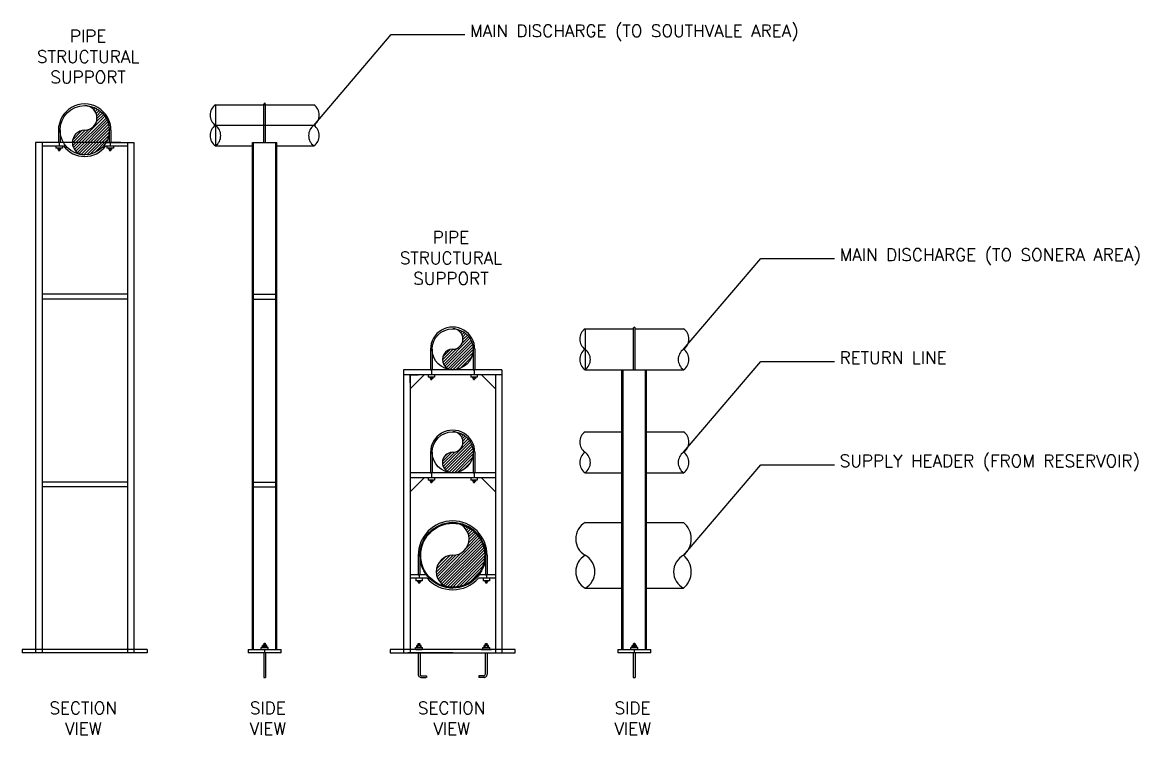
# Model space of a CAD drawing. Header units: inches. Extents: x 71784 to 88028, y -28237 to -21373.
# Drawn here: x 81226 to 88028, y -28006 to -23664 of the extents above; entities that cross this region are included whole.
import ezdxf

# ---------------------------------------------------------------- set-up
doc = ezdxf.new("R2010")
doc.units = ezdxf.units.IN
doc.header["$MEASUREMENT"] = 0
doc.linetypes.add('CENTERX2', pattern=[4, 2.5, -0.5, 0.5, -0.5])
doc.layers.add('FENCE', color=1, linetype='Continuous')
doc.layers.add('M-X-BKGD', color=8, linetype='Continuous')
doc.styles.add('SIMS', font='simplex.shx')
doc.styles.get("Standard").update_dxf_attribs({"font": 'arial.ttf'})
doc.dimstyles.get("Standard").update_dxf_attribs({"dimtxt": 0.18, "dimasz": 0.18, "dimexe": 0.18, "dimexo": 0.0625, "dimgap": 0.09, "dimtad": 0, "dimtih": 1, "dimtoh": 1, "dimdec": 4, "dimzin": 0, "dimdsep": 46, "dimtxsty": 'Standard', "dimcen": 0.09, "dimadec": 0, "dimazin": 0, "dimtfac": 1, "dimtdec": 4, "dimtofl": 0, "dimtmove": 0, "dimatfit": 3, "dimfxl": 1, "dimtolj": 1, "dimtzin": 0, "dimarcsym": 0})

msp = doc.modelspace()

# ---------------------------------------------------------------- hatches: boundary and pattern name
at = {"layer": 'M-X-BKGD'}
h = msp.add_hatch(dxfattribs=at)
h.set_pattern_fill('ANSI31', color=256, scale=100)
h.set_pattern_definition([(45, (-16580.639, -32071.788), (-8.8388348, 8.8388348), [])])
h.paths.add_polyline_path([(81605.8, -24321.7, 1), (81605.8, -24171.7, -0.767327), (81680.8, -24451.6, -0.131653), (81605.8, -24471.7, -1)])
h = msp.add_hatch(dxfattribs=at)
h.set_pattern_fill('ANSI31', color=256, scale=100)
h.set_pattern_definition([(45, (-16944.99, -32071.82), (-8.8388348, 8.8388348), [])])
h.paths.add_polyline_path([(84043.3, -26912.7, 0.350006), (83891.7, -26722.6, -0.797722), (83848.3, -26912.7, 0.797755), (83805, -27102.8, 0.481449)])
h.paths.add_polyline_path([(83848.3, -26284.8, 1), (83848.3, -26409.8, 0.414214), (83973.3, -26284.8, 0.414214), (83848.3, -26159.8, -1)])
h.paths.add_polyline_path([(83973.2, -25656.9, 0.414214), (83848.2, -25531.9, -1), (83848.2, -25656.9, 1), (83848.2, -25781.9, 0.414214)])

# ---------------------------------------------------------------- linework, layer by layer
for p, q in [((82402.5, -24166.8), (83002.5, -24166.8)), ((82402.5, -24166.8), (82402.5, -24416.8)), ((82697.5, -24396.7), (82697.5, -24161.8)), ((82707.5, -24396.7), (82707.5, -24161.8)), ((81445.8, -24321.7), (81445.8, -24396.7)), ((81455.8, -24321.7), (81455.8, -24396.7)), ((81755.8, -24321.7), (81755.8, -24396.7)), ((81765.8, -24321.7), (81765.8, -24396.7)), ((83002.5, -24291.8), (82402.5, -24291.8)), ((81305.7, -24396.7), (81305.8, -27506.8)), ((81475.9, -24396.7), (81305.7, -24396.7)), ((81825.7, -24396.7), (81305.7, -24396.7)), ((81345.7, -24396.7), (81345.8, -27506.8)), ((81345.7, -24416.8), (81477.1, -24416.8)), ((81430.8, -24416.8), (81430.8, -24431.6)), ((81430.8, -24416.8), (81470.8, -24416.8)), ((81455.8, -24396.7), (81445.8, -24396.7)), ((81450.8, -24396.7), (81450.8, -24416.8)), ((81470.8, -24416.8), (81470.8, -24431.6)), ((81734.5, -24416.8), (81865.7, -24416.7)), ((81735.7, -24396.7), (81905.7, -24396.7)), ((81740.8, -24416.8), (81780.8, -24416.7)), ((81740.8, -24416.8), (81740.8, -24431.6)), ((81755.8, -24396.7), (81765.8, -24396.7)), ((81760.8, -24396.7), (81760.8, -24416.8)), ((81780.8, -24416.7), (81780.8, -24431.6)), ((81865.7, -24396.7), (81865.8, -27506.8)), ((81905.7, -24396.7), (81905.8, -27506.8)), ((82402.5, -24416.8), (82627.5, -24416.8)), ((82627.5, -27486.8), (82627.5, -24396.7)), ((82627.5, -24396.7), (82777.5, -24396.7)), ((82635, -27486.8), (82635, -24396.7)), ((82635, -24446.8), (82635, -24416.8)), ((82770, -27486.8), (82770, -24396.7)), ((82770, -24446.8), (82770, -24416.8)), ((82777.5, -27486.8), (82777.5, -24396.7)), ((82777.5, -24416.8), (83002.5, -24416.8)), ((81470.8, -24431.6), (81430.8, -24431.6)), ((81443, -24433.7), (81443, -24438.8)), ((81444.8, -24439.6), (81457, -24439.6)), ((81446.7, -24438.8), (81446.7, -24433.7)), ((81446.7, -24440.4), (81447.3, -24439.9)), ((81446.7, -24440.4), (81447.3, -24440.8)), ((81446.7, -24441.3), (81447.3, -24440.8)), ((81446.7, -24441.3), (81447.3, -24441.8)), ((81446.7, -24442.2), (81447.3, -24441.8)), ((81446.7, -24442.2), (81447.3, -24442.7)), ((81446.7, -24443.2), (81447.3, -24442.7)), ((81446.7, -24443.2), (81447.3, -24443.7)), ((81446.7, -24444.1), (81447.3, -24443.7)), ((81446.7, -24444.1), (81447.3, -24444.6)), ((81446.7, -24445.1), (81447.3, -24444.6)), ((81446.7, -24445.1), (81447.3, -24445.5)), ((81446.9, -24439.6), (81447.3, -24439.9)), ((81447.3, -24439.9), (81454.2, -24440.2)), ((81447.3, -24440.8), (81454.2, -24441.1)), ((81447.3, -24441.8), (81454.2, -24442.1)), ((81447.3, -24442.7), (81454.2, -24443)), ((81447.3, -24443.7), (81454.2, -24443.9)), ((81447.3, -24444.6), (81454.2, -24444.8)), ((81447.3, -24445.5), (81454.5, -24445.5)), ((81447.3, -24445.5), (81449, -24446.5)), ((81453.3, -24446.5), (81449, -24446.5)), ((81454.8, -24445.3), (81453.3, -24446.5)), ((81454.8, -24439.7), (81454.2, -24440.2)), ((81454.8, -24440.7), (81454.2, -24440.2)), ((81454.8, -24440.7), (81454.2, -24441.1)), ((81454.8, -24441.6), (81454.2, -24441.1)), ((81454.8, -24441.6), (81454.2, -24442.1)), ((81454.8, -24442.5), (81454.2, -24442.1)), ((81454.8, -24442.5), (81454.2, -24443)), ((81454.8, -24443.4), (81454.2, -24443)), ((81454.8, -24443.4), (81454.2, -24443.9)), ((81454.8, -24444.4), (81454.2, -24443.9)), ((81454.8, -24444.4), (81454.2, -24444.8)), ((81454.8, -24445.3), (81454.2, -24444.8)), ((81454.8, -24439.7), (81454.6, -24439.6)), ((81455.2, -24433.7), (81455.2, -24438.8)), ((81458.9, -24433.7), (81458.9, -24438.8)), ((81780.8, -24431.6), (81740.8, -24431.6)), ((81753, -24433.6), (81753, -24438.8)), ((81754.7, -24439.6), (81767, -24439.6)), ((81756.7, -24438.8), (81756.7, -24433.6)), ((81756.7, -24440.4), (81757.3, -24439.9)), ((81756.7, -24440.4), (81757.3, -24440.8)), ((81756.7, -24441.3), (81757.3, -24440.8)), ((81756.7, -24441.3), (81757.3, -24441.8)), ((81756.7, -24442.2), (81757.3, -24441.8)), ((81756.7, -24442.2), (81757.3, -24442.7)), ((81756.7, -24443.2), (81757.3, -24442.7)), ((81756.7, -24443.2), (81757.3, -24443.7)), ((81756.7, -24444.1), (81757.3, -24443.7)), ((81756.7, -24444.1), (81757.3, -24444.6)), ((81756.7, -24445.1), (81757.3, -24444.6)), ((81756.7, -24445.1), (81757.3, -24445.5)), ((81756.9, -24439.6), (81757.3, -24439.9)), ((81757.3, -24439.9), (81764.2, -24440.2)), ((81757.3, -24440.8), (81764.2, -24441.1)), ((81757.3, -24441.8), (81764.2, -24442)), ((81757.3, -24442.7), (81764.2, -24443)), ((81757.3, -24443.7), (81764.2, -24443.9)), ((81757.3, -24444.6), (81764.2, -24444.8)), ((81757.3, -24445.5), (81764.5, -24445.5)), ((81757.3, -24445.5), (81759, -24446.5)), ((81763.3, -24446.5), (81759, -24446.5)), ((81764.8, -24445.3), (81763.3, -24446.5)), ((81764.8, -24439.7), (81764.2, -24440.2)), ((81764.8, -24440.6), (81764.2, -24440.2)), ((81764.8, -24440.6), (81764.2, -24441.1)), ((81764.8, -24441.6), (81764.2, -24441.1)), ((81764.8, -24441.6), (81764.2, -24442)), ((81764.8, -24442.5), (81764.2, -24442)), ((81764.8, -24442.5), (81764.2, -24443)), ((81764.8, -24443.4), (81764.2, -24443)), ((81764.8, -24443.4), (81764.2, -24443.9)), ((81764.8, -24444.4), (81764.2, -24443.9)), ((81764.8, -24444.4), (81764.2, -24444.8)), ((81764.8, -24445.3), (81764.2, -24444.8)), ((81764.8, -24439.7), (81764.6, -24439.6)), ((81765.2, -24433.6), (81765.2, -24438.8)), ((81768.9, -24433.6), (81768.9, -24438.8)), ((81865.7, -25321.8), (81345.7, -25321.8)), ((81865.7, -25351.8), (81345.7, -25351.8)), ((82635, -25321.8), (82770, -25321.8)), ((82635, -25351.8), (82770, -25351.8)), ((84655, -25531.9), (84950, -25531.9)), ((84655, -25531.9), (84655, -25781.9)), ((84950, -25781.9), (84950, -25526.9)), ((84960, -25781.9), (84960, -25526.9)), ((84960, -25531.9), (85255, -25531.9)), ((83713.2, -25656.9), (83713.3, -25781.9)), ((83723.2, -25656.9), (83723.3, -25781.9)), ((83973.2, -25656.9), (83973.3, -25781.9)), ((83983.2, -25656.9), (83983.3, -25781.9)), ((83548.3, -25781.9), (83548.3, -27506.8)), ((84148.3, -25781.9), (83548.3, -25781.9)), ((84148.3, -25811.9), (83548.3, -25811.9)), ((83588.3, -25811.9), (83588.3, -27506.8)), ((83588.3, -25811.9), (83588.3, -25861.9)), ((83588.3, -25861.9), (83588.3, -25811.9)), ((83588.3, -25811.9), (83638.3, -25811.9)), ((83673.6, -25811.9), (83588.3, -25897.2)), ((83698.3, -25811.9), (83698.3, -25826.7)), ((83738.2, -25826.8), (83698.3, -25826.7)), ((83710.4, -25828.8), (83710.4, -25834)), ((83712.2, -25834.7), (83724.5, -25834.7)), ((83713.3, -25781.9), (83723.3, -25781.9)), ((83714.1, -25834), (83714.1, -25828.8)), ((83714.1, -25835.5), (83714.7, -25835)), ((83714.1, -25835.5), (83714.7, -25836)), ((83714.1, -25836.4), (83714.7, -25836)), ((83714.1, -25836.4), (83714.7, -25836.9)), ((83714.1, -25837.4), (83714.7, -25836.9)), ((83714.1, -25837.4), (83714.7, -25837.8)), ((83714.1, -25838.3), (83714.7, -25837.8)), ((83714.1, -25838.3), (83714.7, -25838.8)), ((83714.1, -25839.3), (83714.7, -25838.8)), ((83714.1, -25839.3), (83714.7, -25839.7)), ((83714.1, -25840.2), (83714.7, -25839.7)), ((83714.1, -25840.2), (83714.7, -25840.6)), ((83714.3, -25834.7), (83714.7, -25835)), ((83714.7, -25835), (83721.6, -25835.3)), ((83714.7, -25836), (83721.6, -25836.2)), ((83714.7, -25836.9), (83721.6, -25837.2)), ((83714.7, -25837.8), (83721.6, -25838.1)), ((83714.7, -25838.8), (83721.6, -25839)), ((83714.7, -25839.7), (83721.6, -25840)), ((83714.7, -25840.6), (83721.9, -25840.6)), ((83714.7, -25840.6), (83716.4, -25841.6)), ((83720.7, -25841.6), (83716.4, -25841.6)), ((83718.3, -25781.9), (83718.3, -25811.9)), ((83722.2, -25840.4), (83720.7, -25841.6)), ((83722.2, -25834.9), (83721.6, -25835.3)), ((83722.2, -25835.8), (83721.6, -25835.3)), ((83722.2, -25835.8), (83721.6, -25836.2)), ((83722.2, -25836.7), (83721.6, -25836.2)), ((83722.2, -25836.7), (83721.6, -25837.2)), ((83722.2, -25837.6), (83721.6, -25837.2)), ((83722.2, -25837.6), (83721.6, -25838.1)), ((83722.2, -25838.6), (83721.6, -25838.1)), ((83722.2, -25838.6), (83721.6, -25839)), ((83722.2, -25839.5), (83721.6, -25839)), ((83722.2, -25839.5), (83721.6, -25840)), ((83722.2, -25840.4), (83721.6, -25840)), ((83722.2, -25834.9), (83722.1, -25834.7)), ((83722.6, -25828.8), (83722.6, -25834)), ((83726.3, -25828.8), (83726.3, -25834)), ((83738.2, -25811.9), (83738.2, -25826.8)), ((83958.3, -25811.9), (83958.3, -25826.7)), ((83998.2, -25826.8), (83958.3, -25826.7)), ((83970.4, -25828.8), (83970.4, -25834)), ((83972.2, -25834.7), (83984.5, -25834.7)), ((83973.3, -25781.9), (83983.3, -25781.9)), ((83974.1, -25834), (83974.1, -25828.8)), ((83974.1, -25835.5), (83974.7, -25835)), ((83974.1, -25835.5), (83974.7, -25836)), ((83974.1, -25836.4), (83974.7, -25836)), ((83974.1, -25836.4), (83974.7, -25836.9)), ((83974.1, -25837.3), (83974.7, -25836.9)), ((83974.1, -25837.3), (83974.7, -25837.8)), ((83974.1, -25838.3), (83974.7, -25837.8)), ((83974.1, -25838.3), (83974.7, -25838.8)), ((83974.1, -25839.3), (83974.7, -25838.8)), ((83974.1, -25839.2), (83974.7, -25839.7)), ((83974.1, -25840.2), (83974.7, -25839.7)), ((83974.1, -25840.2), (83974.7, -25840.6)), ((83974.3, -25834.7), (83974.7, -25835)), ((83974.7, -25835), (83981.6, -25835.3)), ((83974.7, -25836), (83981.6, -25836.2)), ((83974.7, -25836.9), (83981.6, -25837.2)), ((83974.7, -25837.8), (83981.6, -25838.1)), ((83974.7, -25838.8), (83981.6, -25839)), ((83974.7, -25839.7), (83981.6, -25839.9)), ((83974.7, -25840.6), (83981.9, -25840.6)), ((83974.7, -25840.6), (83976.4, -25841.6)), ((83980.7, -25841.6), (83976.4, -25841.6)), ((83978.3, -25781.9), (83978.3, -25811.9)), ((83982.2, -25840.4), (83980.7, -25841.6)), ((83982.2, -25834.8), (83981.6, -25835.3)), ((83982.2, -25835.8), (83981.6, -25835.3)), ((83982.2, -25835.8), (83981.6, -25836.2)), ((83982.2, -25836.7), (83981.6, -25836.2)), ((83982.2, -25836.7), (83981.6, -25837.2)), ((83982.2, -25837.6), (83981.6, -25837.2)), ((83982.2, -25837.6), (83981.6, -25838.1)), ((83982.2, -25838.6), (83981.6, -25838.1)), ((83982.2, -25838.6), (83981.6, -25839)), ((83982.2, -25839.5), (83981.6, -25839)), ((83982.2, -25839.5), (83981.6, -25839.9)), ((83982.2, -25840.4), (83981.6, -25839.9)), ((83982.2, -25834.8), (83982.1, -25834.7)), ((83982.6, -25828.8), (83982.6, -25834)), ((83986.3, -25828.8), (83986.3, -25834)), ((83998.2, -25811.9), (83998.2, -25826.8)), ((84108.3, -25897.2), (84022.9, -25811.9)), ((84108.3, -25811.9), (84058.3, -25811.9)), ((84108.3, -25811.9), (84108.3, -27506.8)), ((84108.3, -25811.9), (84108.3, -25861.9)), ((84148.3, -25781.9), (84148.3, -27506.8)), ((84655, -25781.9), (85255, -25781.9)), ((84880, -25781.9), (85030, -25781.9)), ((84880, -27486.8), (84880, -25781.9)), ((84887.5, -27486.8), (84887.5, -25781.9)), ((84887.5, -25781.9), (85022.5, -25781.9)), ((85022.5, -27486.8), (85022.5, -25781.9)), ((85030, -27486.8), (85030, -25781.9)), ((84655, -26159.8), (84880, -26159.8)), ((85030, -26159.8), (85255, -26159.8)), ((83713.3, -26284.8), (83713.3, -26409.8)), ((83723.3, -26284.8), (83723.3, -26409.8)), ((83973.3, -26284.8), (83973.3, -26409.8)), ((83983.3, -26284.8), (83983.3, -26409.8)), ((84108.3, -26409.8), (83588.3, -26409.8)), ((84108.3, -26439.8), (83588.3, -26439.8)), ((83673.6, -26439.8), (83588.3, -26525.1)), ((83698.3, -26439.8), (83698.3, -26454.6)), ((83738.2, -26454.7), (83698.3, -26454.6)), ((83710.5, -26456.7), (83710.5, -26461.9)), ((83713.3, -26409.8), (83723.3, -26409.8)), ((83714.2, -26461.9), (83714.2, -26456.7)), ((83718.3, -26409.8), (83718.3, -26439.8)), ((83722.6, -26456.7), (83722.6, -26461.9)), ((83726.4, -26456.7), (83726.4, -26461.9)), ((83738.3, -26439.8), (83738.2, -26454.7)), ((83958.3, -26439.8), (83958.3, -26454.6)), ((83998.2, -26454.6), (83958.3, -26454.6)), ((83970.4, -26456.7), (83970.4, -26461.9)), ((83973.3, -26409.8), (83983.3, -26409.8)), ((83974.2, -26461.9), (83974.2, -26456.7)), ((83978.3, -26409.8), (83978.3, -26439.8)), ((83982.6, -26456.7), (83982.6, -26461.9)), ((83986.3, -26456.7), (83986.3, -26461.9)), ((83998.3, -26439.8), (83998.2, -26454.6)), ((84108.3, -26525.1), (84022.9, -26439.8)), ((84655, -26409.8), (84880, -26409.8)), ((85030, -26409.8), (85255, -26409.8)), ((81865.8, -26466.3), (81345.8, -26466.3)), ((81865.8, -26496.3), (81345.8, -26496.3)), ((82635, -26466.3), (82770, -26466.3)), ((82635, -26496.3), (82770, -26496.3)), ((83712.2, -26462.6), (83724.5, -26462.6)), ((83714.1, -26466.2), (83714.8, -26465.7)), ((83714.1, -26466.2), (83714.8, -26466.7)), ((83714.2, -26463.4), (83714.8, -26462.9)), ((83714.2, -26463.4), (83714.8, -26463.9)), ((83714.2, -26464.3), (83714.8, -26463.9)), ((83714.2, -26464.3), (83714.8, -26464.8)), ((83714.2, -26465.3), (83714.8, -26464.8)), ((83714.2, -26465.3), (83714.8, -26465.7)), ((83714.2, -26467.2), (83714.8, -26466.7)), ((83714.2, -26467.2), (83714.8, -26467.6)), ((83714.2, -26468.1), (83714.8, -26467.6)), ((83714.2, -26468.1), (83714.8, -26468.5)), ((83714.4, -26462.6), (83714.8, -26462.9)), ((83714.8, -26462.9), (83721.7, -26463.2)), ((83714.8, -26463.9), (83721.7, -26464.1)), ((83714.8, -26464.8), (83721.7, -26465.1)), ((83714.8, -26465.7), (83721.7, -26466)), ((83714.8, -26466.7), (83721.7, -26466.9)), ((83714.8, -26467.6), (83721.7, -26467.8)), ((83714.8, -26468.5), (83722, -26468.5)), ((83714.8, -26468.5), (83716.4, -26469.5)), ((83720.7, -26469.5), (83716.4, -26469.5)), ((83722.3, -26468.3), (83720.7, -26469.5)), ((83722.3, -26462.8), (83721.7, -26463.2)), ((83722.3, -26463.7), (83721.7, -26463.2)), ((83722.3, -26463.7), (83721.7, -26464.1)), ((83722.3, -26464.6), (83721.7, -26464.1)), ((83722.3, -26464.6), (83721.7, -26465.1)), ((83722.3, -26465.5), (83721.7, -26465.1)), ((83722.3, -26465.5), (83721.7, -26466)), ((83722.3, -26466.5), (83721.7, -26466)), ((83722.3, -26466.5), (83721.7, -26466.9)), ((83722.3, -26467.4), (83721.7, -26466.9)), ((83722.3, -26467.4), (83721.7, -26467.8)), ((83722.3, -26468.3), (83721.7, -26467.8)), ((83722.3, -26462.8), (83722.1, -26462.6)), ((83972.2, -26462.6), (83984.5, -26462.6)), ((83974.1, -26466.2), (83974.8, -26465.7)), ((83974.1, -26466.2), (83974.8, -26466.7)), ((83974.1, -26467.1), (83974.8, -26466.7)), ((83974.2, -26463.4), (83974.8, -26462.9)), ((83974.2, -26463.4), (83974.8, -26463.9)), ((83974.2, -26464.3), (83974.8, -26463.9)), ((83974.2, -26464.3), (83974.8, -26464.8)), ((83974.2, -26465.2), (83974.8, -26464.8)), ((83974.2, -26465.2), (83974.8, -26465.7)), ((83974.2, -26467.1), (83974.8, -26467.6)), ((83974.2, -26468.1), (83974.8, -26467.6)), ((83974.2, -26468.1), (83974.8, -26468.5)), ((83974.4, -26462.6), (83974.8, -26462.9)), ((83974.8, -26462.9), (83981.7, -26463.2)), ((83974.8, -26463.9), (83981.7, -26464.1)), ((83974.8, -26464.8), (83981.7, -26465.1)), ((83974.8, -26465.7), (83981.7, -26466)), ((83974.8, -26466.7), (83981.7, -26466.9)), ((83974.8, -26467.6), (83981.7, -26467.8)), ((83974.8, -26468.5), (83982, -26468.5)), ((83974.8, -26468.5), (83976.4, -26469.5)), ((83980.7, -26469.5), (83976.4, -26469.5)), ((83982.3, -26468.3), (83980.7, -26469.5)), ((83982.3, -26462.7), (83981.7, -26463.2)), ((83982.3, -26463.7), (83981.7, -26463.2)), ((83982.3, -26463.7), (83981.7, -26464.1)), ((83982.3, -26464.6), (83981.7, -26464.1)), ((83982.3, -26464.6), (83981.7, -26465.1)), ((83982.3, -26465.5), (83981.7, -26465.1)), ((83982.3, -26465.5), (83981.7, -26466)), ((83982.3, -26466.4), (83981.7, -26466)), ((83982.3, -26466.4), (83981.7, -26466.9)), ((83982.3, -26467.4), (83981.7, -26466.9)), ((83982.3, -26467.4), (83981.7, -26467.8)), ((83982.3, -26468.3), (83981.7, -26467.8)), ((83982.3, -26462.7), (83982.1, -26462.6)), ((84655, -26712.7), (84880, -26712.7)), ((85030, -26712.7), (85255, -26712.7)), ((83638.3, -26912.7), (83638.3, -27032.7)), ((83648.3, -26912.7), (83648.3, -27032.7)), ((84048.3, -26912.7), (84048.3, -27032.7)), ((84058.3, -26912.7), (84058.3, -27032.7)), ((83688.3, -27032.7), (83588.3, -27032.7)), ((83691.8, -27052.7), (83588.3, -27052.7)), ((83623.3, -27052.7), (83623.3, -27067.5)), ((83663.3, -27067.6), (83623.3, -27067.5)), ((83635.5, -27069.6), (83635.5, -27074.8)), ((83638.3, -27032.7), (83648.3, -27032.7)), ((83638.3, -27032.7), (83648.3, -27032.7)), ((83639.2, -27074.8), (83639.2, -27069.6)), ((83643.3, -27032.7), (83643.3, -27052.7)), ((83647.7, -27069.6), (83647.7, -27074.8)), ((83651.4, -27069.6), (83651.4, -27074.8)), ((83663.3, -27052.7), (83663.3, -27067.6)), ((84108.3, -27052.7), (84004.9, -27052.7)), ((84108.3, -27032.7), (84008.3, -27032.7)), ((84028.3, -27032.7), (84028.3, -27032.7)), ((84033.3, -27052.7), (84033.3, -27067.5)), ((84073.3, -27067.5), (84033.3, -27067.5)), ((84045.5, -27069.6), (84045.5, -27074.7)), ((84048.3, -27032.7), (84058.3, -27032.7)), ((84049.2, -27074.7), (84049.2, -27069.6)), ((84053.3, -27032.7), (84053.3, -27052.7)), ((84057.7, -27069.6), (84057.7, -27074.7)), ((84061.4, -27069.6), (84061.4, -27074.7)), ((84073.3, -27052.7), (84073.3, -27067.5)), ((83637.2, -27075.5), (83649.5, -27075.5)), ((83639.2, -27076.3), (83639.8, -27075.8)), ((83639.2, -27076.3), (83639.8, -27076.8)), ((83639.2, -27077.2), (83639.8, -27076.8)), ((83639.2, -27077.2), (83639.8, -27077.7)), ((83639.2, -27078.2), (83639.8, -27077.7)), ((83639.2, -27078.2), (83639.8, -27078.6)), ((83639.2, -27079.1), (83639.8, -27078.6)), ((83639.2, -27079.1), (83639.8, -27079.6)), ((83639.2, -27080.1), (83639.8, -27079.6)), ((83639.2, -27080.1), (83639.8, -27080.5)), ((83639.2, -27081), (83639.8, -27080.5)), ((83639.2, -27081), (83639.8, -27081.4)), ((83639.4, -27075.5), (83639.8, -27075.8)), ((83639.8, -27075.8), (83646.7, -27076.1)), ((83639.8, -27076.8), (83646.7, -27077)), ((83639.8, -27077.7), (83646.7, -27078)), ((83639.8, -27078.6), (83646.7, -27078.9)), ((83639.8, -27079.6), (83646.7, -27079.8)), ((83639.8, -27080.5), (83646.7, -27080.8)), ((83639.8, -27081.4), (83647, -27081.4)), ((83639.8, -27081.4), (83641.4, -27082.4)), ((83645.8, -27082.4), (83641.4, -27082.4)), ((83647.3, -27081.2), (83645.8, -27082.4)), ((83647.3, -27075.7), (83646.7, -27076.1)), ((83647.3, -27076.6), (83646.7, -27076.1)), ((83647.3, -27076.6), (83646.7, -27077)), ((83647.3, -27077.5), (83646.7, -27077)), ((83647.3, -27077.5), (83646.7, -27078)), ((83647.3, -27078.4), (83646.7, -27078)), ((83647.3, -27078.4), (83646.7, -27078.9)), ((83647.3, -27079.4), (83646.7, -27078.9)), ((83647.3, -27079.4), (83646.7, -27079.8)), ((83647.3, -27080.3), (83646.7, -27079.8)), ((83647.3, -27080.3), (83646.7, -27080.8)), ((83647.3, -27081.2), (83646.7, -27080.8)), ((83647.3, -27075.7), (83647.1, -27075.5)), ((84047.2, -27075.5), (84059.5, -27075.5)), ((84049.2, -27076.3), (84049.8, -27075.8)), ((84049.2, -27076.3), (84049.8, -27076.8)), ((84049.2, -27077.2), (84049.8, -27076.8)), ((84049.2, -27077.2), (84049.8, -27077.7)), ((84049.2, -27078.1), (84049.8, -27077.7)), ((84049.2, -27078.1), (84049.8, -27078.6)), ((84049.2, -27079.1), (84049.8, -27078.6)), ((84049.2, -27079.1), (84049.8, -27079.6)), ((84049.2, -27080), (84049.8, -27079.6)), ((84049.2, -27080), (84049.8, -27080.5)), ((84049.2, -27081), (84049.8, -27080.5)), ((84049.2, -27081), (84049.8, -27081.4)), ((84049.4, -27075.5), (84049.8, -27075.8)), ((84049.8, -27075.8), (84056.7, -27076.1)), ((84049.8, -27076.8), (84056.7, -27077)), ((84049.8, -27077.7), (84056.7, -27078)), ((84049.8, -27078.6), (84056.7, -27078.9)), ((84049.8, -27079.6), (84056.7, -27079.8)), ((84049.8, -27080.5), (84056.7, -27080.7)), ((84049.8, -27081.4), (84057, -27081.4)), ((84049.8, -27081.4), (84051.4, -27082.4)), ((84055.8, -27082.4), (84051.4, -27082.4)), ((84057.3, -27081.2), (84055.8, -27082.4)), ((84057.3, -27075.6), (84056.7, -27076.1)), ((84057.3, -27076.6), (84056.7, -27076.1)), ((84057.3, -27076.6), (84056.7, -27077)), ((84057.3, -27077.5), (84056.7, -27077)), ((84057.3, -27077.5), (84056.7, -27078)), ((84057.3, -27078.4), (84056.7, -27078)), ((84057.3, -27078.4), (84056.7, -27078.9)), ((84057.3, -27079.3), (84056.7, -27078.9)), ((84057.3, -27079.3), (84056.7, -27079.8)), ((84057.3, -27080.3), (84056.7, -27079.8)), ((84057.3, -27080.3), (84056.7, -27080.7)), ((84057.3, -27081.2), (84056.7, -27080.7)), ((84057.3, -27075.6), (84057.1, -27075.5)), ((84655, -27112.7), (84880, -27112.7)), ((85030, -27112.7), (85255, -27112.7)), ((82724.5, -27474.9), (82680.6, -27474.9)), ((82680.6, -27486.8), (82680.6, -27474.9)), ((82690, -27471.6), (82690, -27463.3)), ((82692.8, -27462.1), (82712.5, -27462.1)), ((82695.9, -27456.4), (82696.9, -27455.6)), ((82695.9, -27456.4), (82696.9, -27457.1)), ((82696, -27453.4), (82696.9, -27452.6)), ((82696, -27453.4), (82696.9, -27454.1)), ((82696, -27454.8), (82696.9, -27454.1)), ((82696, -27454.8), (82696.9, -27455.6)), ((82696, -27457.9), (82696.9, -27457.1)), ((82696, -27457.9), (82696.9, -27458.6)), ((82696, -27459.4), (82696.9, -27458.6)), ((82696, -27459.4), (82696.9, -27460.1)), ((82696, -27460.8), (82696.9, -27460.1)), ((82696, -27460.8), (82696.9, -27461.6)), ((82696, -27463.3), (82696, -27471.6)), ((82696.3, -27462.1), (82696.9, -27461.6)), ((82696.9, -27452.6), (82699.6, -27451.1)), ((82696.9, -27452.6), (82708.5, -27452.6)), ((82696.9, -27454.1), (82708, -27453.7)), ((82696.9, -27455.6), (82708, -27455.2)), ((82696.9, -27457.1), (82708, -27456.7)), ((82696.9, -27458.6), (82708, -27458.2)), ((82696.9, -27460.1), (82708, -27459.7)), ((82696.9, -27461.6), (82708, -27461.1)), ((82706.5, -27451.1), (82699.6, -27451.1)), ((82708.9, -27453), (82706.5, -27451.1)), ((82708.9, -27453), (82708, -27453.7)), ((82708.9, -27454.5), (82708, -27453.7)), ((82708.9, -27454.5), (82708, -27455.2)), ((82708.9, -27456), (82708, -27455.2)), ((82708.9, -27456), (82708, -27456.7)), ((82708.9, -27457.4), (82708, -27456.7)), ((82708.9, -27457.4), (82708, -27458.2)), ((82708.9, -27458.9), (82708, -27458.2)), ((82708.9, -27458.9), (82708, -27459.7)), ((82708.9, -27460.4), (82708, -27459.7)), ((82708.9, -27460.4), (82708, -27461.1)), ((82708.9, -27461.9), (82708, -27461.1)), ((82708.9, -27461.9), (82708.7, -27462.1)), ((82709.5, -27471.6), (82709.5, -27463.3)), ((82715.5, -27471.6), (82715.5, -27463.3)), ((82724.5, -27486.8), (82724.5, -27474.9)), ((83621.4, -27474.9), (83665.3, -27474.9)), ((83621.4, -27486.8), (83621.4, -27474.9)), ((83630.4, -27471.7), (83630.4, -27463.4)), ((83653, -27462.1), (83633.4, -27462.1)), ((83636.3, -27471.7), (83636.3, -27463.4)), ((83636.9, -27453), (83639.4, -27451.1)), ((83636.9, -27453), (83637.9, -27453.8)), ((83636.9, -27454.5), (83637.9, -27453.8)), ((83636.9, -27454.5), (83637.9, -27455.3)), ((83636.9, -27456), (83637.9, -27455.3)), ((83636.9, -27456), (83637.9, -27456.8)), ((83636.9, -27457.5), (83637.9, -27456.8)), ((83636.9, -27457.5), (83637.9, -27458.2)), ((83636.9, -27459), (83637.9, -27458.2)), ((83636.9, -27459), (83637.9, -27459.7)), ((83636.9, -27460.5), (83637.9, -27459.7)), ((83636.9, -27460.5), (83637.9, -27461.2)), ((83636.9, -27461.9), (83637.9, -27461.2)), ((83636.9, -27461.9), (83637.2, -27462.1)), ((83648.9, -27452.7), (83637.4, -27452.7)), ((83648.9, -27454.2), (83637.9, -27453.8)), ((83648.9, -27455.6), (83637.9, -27455.3)), ((83648.9, -27457.2), (83637.9, -27456.8)), ((83648.9, -27458.7), (83637.9, -27458.2)), ((83648.9, -27460.2), (83637.9, -27459.7)), ((83648.9, -27461.6), (83637.9, -27461.2)), ((83639.4, -27451.1), (83646.3, -27451.1)), ((83648.9, -27452.7), (83646.3, -27451.1)), ((83649.9, -27453.4), (83648.9, -27452.7)), ((83649.9, -27453.4), (83648.9, -27454.2)), ((83649.9, -27454.9), (83648.9, -27454.2)), ((83650, -27456.4), (83648.9, -27457.2)), ((83649.9, -27457.9), (83648.9, -27457.2)), ((83649.9, -27457.9), (83648.9, -27458.7)), ((83649.9, -27459.4), (83648.9, -27458.7)), ((83649.9, -27459.4), (83648.9, -27460.2)), ((83649.9, -27460.9), (83648.9, -27460.2)), ((83649.9, -27460.9), (83648.9, -27461.6)), ((83649.6, -27462.1), (83648.9, -27461.6)), ((83649.9, -27454.9), (83649, -27455.6)), ((83650, -27456.4), (83649, -27455.6)), ((83649.9, -27463.4), (83649.9, -27471.7)), ((83655.8, -27471.7), (83655.8, -27463.4)), ((83665.3, -27486.8), (83665.3, -27475)), ((84031.4, -27474.9), (84075.3, -27475)), ((84031.4, -27486.8), (84031.4, -27474.9)), ((84040.4, -27471.7), (84040.4, -27463.4)), ((84063, -27462.2), (84043.4, -27462.2)), ((84046.3, -27471.7), (84046.3, -27463.4)), ((84046.9, -27453.1), (84049.4, -27451.2)), ((84046.9, -27453.1), (84047.9, -27453.8)), ((84046.9, -27454.6), (84047.9, -27453.8)), ((84046.9, -27454.6), (84047.9, -27455.3)), ((84046.9, -27456), (84047.9, -27455.3)), ((84046.9, -27456), (84047.9, -27456.8)), ((84046.9, -27457.5), (84047.9, -27456.8)), ((84046.9, -27457.5), (84047.9, -27458.3)), ((84046.9, -27459), (84047.9, -27458.3)), ((84046.9, -27459), (84047.9, -27459.7)), ((84046.9, -27460.5), (84047.9, -27459.7)), ((84046.9, -27460.5), (84047.9, -27461.2)), ((84046.9, -27462), (84047.9, -27461.2)), ((84046.9, -27462), (84047.2, -27462.2)), ((84058.9, -27452.7), (84047.4, -27452.7)), ((84058.9, -27454.2), (84047.9, -27453.8)), ((84058.9, -27455.7), (84047.9, -27455.3)), ((84058.9, -27457.2), (84047.9, -27456.8)), ((84058.9, -27458.7), (84047.9, -27458.3)), ((84058.9, -27460.2), (84047.9, -27459.7)), ((84058.9, -27461.7), (84047.9, -27461.2)), ((84049.4, -27451.2), (84056.3, -27451.2)), ((84058.9, -27452.7), (84056.3, -27451.2)), ((84059.9, -27453.4), (84058.9, -27452.7)), ((84059.9, -27453.4), (84058.9, -27454.2)), ((84059.9, -27454.9), (84058.9, -27454.2)), ((84059.9, -27454.9), (84058.9, -27455.7)), ((84060, -27456.4), (84058.9, -27455.7)), ((84060, -27456.4), (84058.9, -27457.2)), ((84059.9, -27458), (84058.9, -27457.2)), ((84059.9, -27458), (84058.9, -27458.7)), ((84059.9, -27459.4), (84058.9, -27458.7)), ((84059.9, -27459.4), (84058.9, -27460.2)), ((84059.9, -27460.9), (84058.9, -27460.2)), ((84059.9, -27460.9), (84058.9, -27461.7)), ((84059.6, -27462.2), (84058.9, -27461.7)), ((84059.9, -27463.4), (84059.9, -27471.7)), ((84065.8, -27471.7), (84065.8, -27463.4)), ((84075.3, -27486.9), (84075.3, -27475)), ((84976.9, -27474.9), (84933, -27474.9)), ((84933, -27486.8), (84933, -27474.9)), ((84942.5, -27471.6), (84942.5, -27463.3)), ((84945.3, -27462.1), (84964.9, -27462.1)), ((84948.3, -27456.4), (84949.3, -27455.6)), ((84948.3, -27456.4), (84949.4, -27457.1)), ((84948.4, -27453.4), (84949.4, -27452.6)), ((84948.4, -27453.4), (84949.4, -27454.1)), ((84948.4, -27454.8), (84949.4, -27454.1)), ((84948.4, -27454.8), (84949.3, -27455.6)), ((84948.4, -27457.9), (84949.4, -27457.1)), ((84948.4, -27457.9), (84949.4, -27458.6)), ((84948.4, -27459.4), (84949.4, -27458.6)), ((84948.4, -27459.4), (84949.4, -27460.1)), ((84948.4, -27460.8), (84949.4, -27460.1)), ((84948.4, -27460.8), (84949.4, -27461.6)), ((84948.4, -27463.3), (84948.4, -27471.6)), ((84948.7, -27462.1), (84949.4, -27461.6)), ((84949.4, -27452.6), (84952, -27451.1)), ((84949.4, -27452.6), (84960.9, -27452.6)), ((84949.4, -27454.1), (84960.4, -27453.7)), ((84949.4, -27455.6), (84960.4, -27455.2)), ((84949.4, -27457.1), (84960.4, -27456.7)), ((84949.4, -27458.6), (84960.4, -27458.2)), ((84949.4, -27460.1), (84960.4, -27459.7)), ((84949.4, -27461.6), (84960.4, -27461.1)), ((84958.9, -27451.1), (84952, -27451.1)), ((84961.4, -27453), (84958.9, -27451.1)), ((84961.4, -27453), (84960.4, -27453.7)), ((84961.4, -27454.5), (84960.4, -27453.7)), ((84961.4, -27454.5), (84960.4, -27455.2)), ((84961.4, -27456), (84960.4, -27455.2)), ((84961.4, -27456), (84960.4, -27456.7)), ((84961.4, -27457.4), (84960.4, -27456.7)), ((84961.4, -27457.4), (84960.4, -27458.2)), ((84961.4, -27458.9), (84960.4, -27458.2)), ((84961.4, -27458.9), (84960.4, -27459.7)), ((84961.4, -27460.4), (84960.4, -27459.7)), ((84961.4, -27460.4), (84960.4, -27461.1)), ((84961.4, -27461.9), (84960.4, -27461.1)), ((84961.4, -27461.9), (84961.1, -27462.1)), ((84962, -27471.6), (84962, -27463.3)), ((84967.9, -27471.6), (84967.9, -27463.3)), ((84976.9, -27486.8), (84976.9, -27474.9)), ((81985.8, -27486.8), (81225.8, -27486.8)), ((81225.8, -27486.8), (81225.8, -27506.8)), ((81985.8, -27507.1), (81225.8, -27507.1)), ((81985.8, -27486.8), (81985.8, -27506.8)), ((82602.5, -27486.8), (82802.5, -27486.8)), ((82602.5, -27486.8), (82602.5, -27506.8)), ((82802.5, -27506.8), (82602.5, -27506.8)), ((82702.5, -27486.8), (82702.5, -27506.8)), ((82802.5, -27506.8), (82802.5, -27486.8)), ((84228.3, -27486.8), (83468.3, -27486.8)), ((83468.3, -27486.8), (83468.3, -27506.8)), ((83468.3, -27506.8), (84228.3, -27506.8)), ((83848.3, -27506.8), (83574.2, -27506.8)), ((83623.3, -27486.8), (83663.3, -27486.8)), ((84021.4, -27486.8), (84085.3, -27486.8)), ((84033.3, -27486.8), (84073.3, -27486.8)), ((84228.3, -27506.8), (84228.3, -27486.8)), ((84855, -27486.8), (85055, -27486.8)), ((84855, -27486.8), (84855, -27506.8)), ((85055, -27506.8), (84855, -27506.8)), ((84955, -27486.8), (84955, -27506.8)), ((85055, -27506.8), (85055, -27486.8)), ((82696.5, -27656.8), (82708.5, -27656.8)), ((84948.9, -27656.8), (84960.9, -27656.8))]:
    msp.add_line(p, q, dxfattribs=at)
at = {"layer": 'M-X-BKGD', "linetype": 'CENTERX2'}
for p, q in [((82696.5, -27506.8), (82696.5, -27656.8)), ((82708.5, -27506.8), (82708.5, -27656.8)), ((83637.4, -27506.8), (83637.4, -27637.1)), ((83649.4, -27506.8), (83649.4, -27637.1)), ((84046.8, -27506.8), (84046.8, -27637.1)), ((84058.9, -27506.8), (84058.9, -27637.1)), ((84948.9, -27506.8), (84948.9, -27656.8)), ((84960.9, -27506.8), (84960.9, -27656.8)), ((83657.1, -27656.8), (83689.6, -27656.8)), ((83659.4, -27647.1), (83689.6, -27647.1)), ((83689.6, -27647.1), (83689.6, -27656.8)), ((84036.8, -27647.1), (84006.6, -27647.1)), ((84006.6, -27647.1), (84006.6, -27656.8)), ((84039.1, -27656.8), (84006.6, -27656.8))]:
    msp.add_line(p, q, dxfattribs=at)
at = {"layer": 'M-X-BKGD'}
for points in [[(81439.9, -24432.9), (81439.9, -24431.6), (81461.7, -24431.6), (81461.7, -24432.9)], [(81749.9, -24432.9), (81749.9, -24431.6), (81771.7, -24431.6), (81771.7, -24432.9)], [(83707.3, -25828), (83707.3, -25826.7), (83729.1, -25826.7), (83729.1, -25828)], [(83967.3, -25828), (83967.3, -25826.7), (83989.1, -25826.7), (83989.1, -25828)], [(83707.4, -26455.9), (83707.4, -26454.6), (83729.2, -26454.6), (83729.2, -26455.9)], [(83967.4, -26455.9), (83967.4, -26454.6), (83989.2, -26454.6), (83989.2, -26455.9)], [(83632.4, -27068.8), (83632.4, -27067.5), (83654.2, -27067.5), (83654.2, -27068.8)], [(84042.4, -27068.8), (84042.4, -27067.5), (84064.2, -27067.5), (84064.2, -27068.8)], [(82685.1, -27472.9), (82685.1, -27474.9), (82720, -27474.9), (82720, -27472.9)], [(83660.8, -27472.9), (83660.8, -27474.9), (83625.9, -27474.9), (83625.9, -27472.9)], [(84070.8, -27472.9), (84070.8, -27475), (84035.9, -27475), (84035.9, -27472.9)], [(84937.5, -27472.9), (84937.5, -27474.9), (84972.4, -27474.9), (84972.4, -27472.9)]]:
    msp.add_lwpolyline(points, close=True, dxfattribs=at)
for centre, radius in [((81605.8, -24321.7), 150), ((83848.2, -25656.9), 125), ((83848.3, -26284.8), 125), ((83848.3, -26912.7), 200), ((83848.3, -26912.7), 195)]:
    msp.add_circle(centre, radius, dxfattribs=at)
for centre, radius, start, end in [((81605.8, -24321.7), 160, 0, 180.00475), ((81605.8, -24246.7), 75, 270, 90), ((82446.9, -24229.3), 76.7, 125.37391, 234.62609), ((82702.5, -24161.8), 5, 0, 180), ((82958.2, -24229.3), 76.7, 305.37391, 54.62609), ((81605.8, -24396.7), 75, 90, 270), ((82446.9, -24354.3), 76.7, 125.37391, 234.62609), ((82358.2, -24354.3), 76.7, 305.37391, 54.62609), ((83046.9, -24354.3), 76.7, 125.37391, 234.62609), ((82958.2, -24354.3), 76.7, 305.37391, 54.62609), ((81605.8, -24321.7), 160, 216.43383, 323.57092), ((81444.8, -24435.5), 2.62, 44.9141, 135.0859), ((81444.8, -24437), 2.62, 224.9141, 315.0859), ((81450.9, -24444.9), 12, 69.29132, 110.70868), ((81450.9, -24427.6), 12, 249.29132, 290.70868), ((81457, -24435.5), 2.62, 45.00876, 134.99124), ((81457, -24437), 2.62, 225.00876, 314.99124), ((81754.8, -24435.5), 2.62, 44.9141, 135.0859), ((81754.8, -24437), 2.62, 224.9141, 315.0859), ((81760.9, -24444.9), 12, 69.29132, 110.70868), ((81760.9, -24427.6), 12, 249.29132, 290.70868), ((81767, -24435.5), 2.62, 45.00876, 134.99124), ((81767, -24437), 2.62, 225.00876, 314.99124), ((83848.2, -25656.9), 135, 360, 180.00475), ((83848.2, -25594.4), 62.5, 270, 90), ((84699.3, -25594.4), 76.7, 125.37391, 234.62609), ((84955, -25526.9), 5, 0, 180), ((85210.6, -25594.4), 76.7, 305.37391, 54.62609), ((83848.2, -25719.4), 62.5, 90, 270.0095), ((84699.3, -25719.4), 76.7, 125.37391, 234.62609), ((84610.6, -25719.4), 76.7, 305.37391, 54.62609), ((85299.3, -25719.4), 76.7, 125.37391, 234.62609), ((85210.6, -25719.4), 76.7, 305.37391, 54.62609), ((83712.3, -25830.6), 2.62, 44.9141, 135.0859), ((83712.3, -25832.1), 2.62, 224.9141, 315.0859), ((83718.4, -25840), 12, 69.29132, 110.70868), ((83718.4, -25822.7), 12, 249.29132, 290.70868), ((83724.5, -25830.6), 2.62, 45.00876, 134.99124), ((83724.5, -25832.1), 2.62, 225.00876, 314.99124), ((83972.3, -25830.6), 2.62, 44.9141, 135.0859), ((83972.3, -25832.1), 2.62, 224.9141, 315.0859), ((83978.4, -25840), 12, 69.29132, 110.70868), ((83978.4, -25822.7), 12, 249.29132, 290.70868), ((83984.5, -25830.6), 2.62, 45.00876, 134.99124), ((83984.5, -25832.1), 2.62, 225.00876, 314.99124), ((83848.3, -26284.8), 135, 0, 180.00475), ((83848.3, -26222.3), 62.5, 270, 90), ((84699.3, -26222.3), 76.7, 125.37391, 234.62609), ((85210.6, -26222.3), 76.7, 305.37391, 54.62609), ((83848.3, -26347.3), 62.5, 90, 269.99402), ((84699.3, -26347.3), 76.7, 125.37391, 234.62609), ((84610.6, -26347.3), 76.7, 305.37391, 54.62609), ((85299.3, -26347.3), 76.7, 125.37391, 234.62609), ((85210.6, -26347.3), 76.7, 305.37391, 54.62609), ((83712.3, -26458.5), 2.62, 44.9141, 135.0859), ((83712.3, -26460), 2.62, 224.9141, 315.0859), ((83718.4, -26467.9), 12, 69.29132, 110.70868), ((83718.4, -26450.6), 12, 249.29132, 290.70868), ((83724.5, -26458.5), 2.62, 45.00876, 134.99124), ((83724.5, -26460), 2.62, 225.00876, 314.99124), ((83972.3, -26458.5), 2.62, 44.9141, 135.0859), ((83972.3, -26460), 2.62, 224.9141, 315.0859), ((83978.4, -26467.9), 12, 69.29132, 110.70868), ((83978.4, -26450.6), 12, 249.29132, 290.70868), ((83984.5, -26458.5), 2.62, 45.00876, 134.99124), ((83984.5, -26460), 2.62, 225.00876, 314.99124), ((83848.3, -26912.7), 210, 0, 180), ((83848.3, -26812.7), 100, 270, 90), ((84714.4, -26812.7), 116.3, 120.70708, 239.29292), ((85171.8, -26812.7), 130, 309.73257, 50.26743), ((83848.3, -27012.7), 100, 90.00475, 269.98589), ((84714.4, -27012.7), 116.3, 120.70708, 239.29292), ((84602.4, -27012.7), 113, 297.73952, 62.26048), ((85307.5, -27012.7), 113, 117.73952, 242.26048), ((85171.8, -27012.7), 130, 309.73257, 50.26743), ((83637.3, -27071.4), 2.62, 44.9141, 135.0859), ((83643.4, -27080.8), 12, 69.29132, 110.70868), ((83649.5, -27071.4), 2.62, 45.00876, 134.99124), ((83848.3, -26912.7), 210, 221.81268, 318.19207), ((84047.3, -27071.4), 2.62, 44.9141, 135.0859), ((84053.4, -27080.8), 12, 69.29132, 110.70868), ((84059.5, -27071.4), 2.62, 45.00876, 134.99124), ((83637.3, -27072.9), 2.62, 224.9141, 315.0859), ((83643.4, -27063.5), 12, 249.29132, 290.70868), ((83649.5, -27072.9), 2.62, 225.00876, 314.99124), ((84047.3, -27072.9), 2.62, 224.9141, 315.0859), ((84053.4, -27063.5), 12, 249.29132, 290.70868), ((84059.5, -27072.9), 2.62, 225.00876, 314.99124), ((82693, -27466.3), 4.19, 44.9141, 135.0859), ((82693, -27468.7), 4.19, 224.9141, 315.0859), ((82702.8, -27481.3), 19.2, 69.29132, 110.70868), ((82702.8, -27453.7), 19.2, 249.29132, 290.70868), ((82712.5, -27466.3), 4.19, 45.00876, 134.99124), ((82712.5, -27468.7), 4.19, 225.00876, 314.99124), ((83633.4, -27466.3), 4.19, 45.00876, 134.99124), ((83633.4, -27468.7), 4.19, 225.00876, 314.99124), ((83643.1, -27481.3), 19.2, 69.29132, 110.70868), ((83643.1, -27453.7), 19.2, 249.29132, 290.70868), ((83652.9, -27466.3), 4.19, 44.9141, 135.0859), ((83652.9, -27468.7), 4.19, 224.9141, 315.0859), ((84043.4, -27466.4), 4.19, 45.00876, 134.99124), ((84043.4, -27468.7), 4.19, 225.00876, 314.99124), ((84053.1, -27481.4), 19.2, 69.29132, 110.70868), ((84053.1, -27453.7), 19.2, 249.29132, 290.70868), ((84062.9, -27466.3), 4.19, 44.9141, 135.0859), ((84062.9, -27468.7), 4.19, 224.9141, 315.0859), ((84945.4, -27466.3), 4.19, 44.9141, 135.0859), ((84945.4, -27468.7), 4.19, 224.9141, 315.0859), ((84955.2, -27481.3), 19.2, 69.29132, 110.70868), ((84955.2, -27453.7), 19.2, 249.29132, 290.70868), ((84964.9, -27466.3), 4.19, 45.00876, 134.99124), ((84964.9, -27468.7), 4.19, 225.00876, 314.99124)]:
    msp.add_arc(centre, radius, start, end, dxfattribs=at)
at = {"layer": 'M-X-BKGD', "linetype": 'CENTERX2'}
for centre, radius, start, end in [((83657.1, -27637.1), 19.8, 180, 270), ((83659.4, -27637.1), 10, 180, 270), ((84036.8, -27637.1), 10, 270, 0), ((84039.1, -27637.1), 19.8, 270, 0)]:
    msp.add_arc(centre, radius, start, end, dxfattribs=at)

# ---------------------------------------------------------------- texts
at = {"layer": 'FENCE', "color": 3, "char_height": 75, "style": 'SIMS'}
for s, insert, width, attachment_point in [('\\A1;MAIN DISCHARGE (TO SOUTHVALE AREA)', (83953.5, -23678.2, -422.2), 2390.022, 1), ('\\A1;\\pt0;PIPE\\PSTRUCTURAL \\PSUPPORT', (81626.5, -23710.5, -422.2), 488.685, 2), ('\\A1;\\pt0;PIPE\\PSTRUCTURAL \\PSUPPORT', (83837.7, -24937.6, -422.2), 488.685, 2), ('\\A1;MAIN DISCHARGE (TO SONERA AREA)', (86205.9, -25043.3, -422.2), 2390.022, 1), ('\\A1;RETURN LINE', (86205.9, -25671.2, -422.2), 2390.022, 1), ('\\A1;SUPPLY HEADER (FROM RESERVOIR)', (86206.7, -26299.7, -422.2), 2390.022, 1), ('\\A1;\\pt0;SECTION\\PVIEW', (81596.7, -27806, -422.2), 488.685, 2), ('\\A1;\\pt0;SIDE\\PVIEW', (82721.8, -27806, -422.2), 488.685, 2), ('\\A1;\\pt0;SECTION\\PVIEW', (83841.5, -27806, -422.2), 488.685, 2), ('\\A1;\\pt0;SIDE\\PVIEW', (84944.4, -27806, -422.2), 488.685, 2)]:
    msp.add_mtext(s, dxfattribs=dict(at, insert=insert, width=width, attachment_point=attachment_point))

# ---------------------------------------------------------------- leaders
at = {"color": 1}
for points in [[(83002.5, -24291.8), (83472.8, -23738.8), (83922.1, -23738.8)], [(83002.5, -24291.8), (83472.8, -23738.8), (83922.1, -23738.8)], [(85255, -25656.9), (85725.2, -25103.9), (86174.5, -25103.9)], [(85255, -25656.9), (85725.2, -25103.9), (86174.5, -25103.9)], [(85255, -26284.8), (85725.2, -25731.8), (86174.5, -25731.8)], [(85255, -26284.8), (85725.2, -25731.8), (86174.5, -25731.8)], [(85255.7, -26913.3), (85726, -26360.4), (86175.2, -26360.4)], [(85255.7, -26913.3), (85726, -26360.4), (86175.2, -26360.4)]]:
    msp.add_leader(points, dimstyle='Standard', override={"dimscale": 1, "dimasz": 0.08, "dimtad": 0, "dimfxl": 0.009}, dxfattribs=at)

doc.saveas('drawing.dxf')
